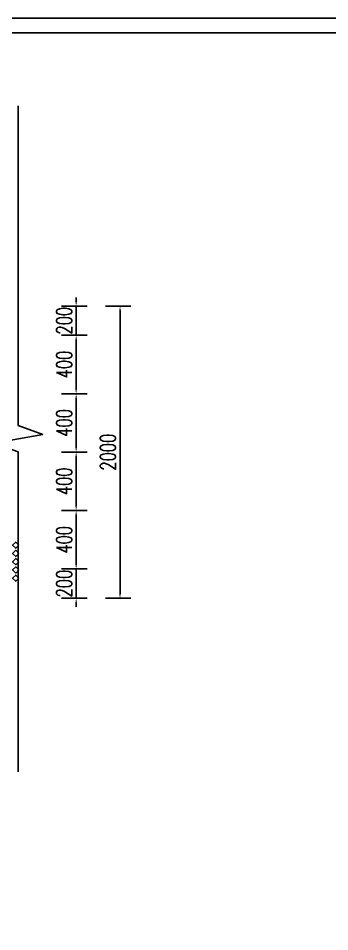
# Model space of a CAD drawing. Extents: x -31693 to 132909863, y -42052423 to 151957.
# Drawn here: x 287305 to 308635, y 89410 to 151957 of the extents above; entities that cross this region are included whole.
import ezdxf

# ---------------------------------------------------------------- set-up
doc = ezdxf.new("R2010")
doc.units = 0
doc.header["$LTSCALE"] = 1000
doc.header["$MEASUREMENT"] = 0
for name, color, linetype in [('DIM_SYMB', 3, 'Continuous'), ('W-FLOAT_BOWL浮筒', 253, 'Continuous'), ('边梁（14a槽钢', 3, 'Continuous')]:
    doc.layers.add(name, color=color, linetype=linetype)
doc.layers.add('文字及标注', color=3, linetype='Continuous', lineweight=15)
doc.styles.add('STANDARD_T3', font='simplex.shx', dxfattribs={"width": 0.7, "bigfont": 'gbcbig.shx'})
doc.dimstyles.new('W&&30', dxfattribs={"dimtxt": 105, "dimasz": 30, "dimexe": 75, "dimexo": 90, "dimgap": 30, "dimtad": 1, "dimdec": 0, "dimzin": 0, "dimdsep": 46, "dimtxsty": 'STANDARD_T3', "dimcen": 0.09, "dimclrd": 1, "dimclre": 1, "dimclrt": 7, "dimazin": 2, "dimtfac": 1, "dimtdec": 0, "dimtix": 1, "dimtmove": 2, "dimatfit": 3, "dimfxl": 0, "dimtolj": 1, "dimtzin": 0, "dimarcsym": 0})

# ---------------------------------------------------------------- blocks, each defined once
blk = doc.blocks.new('*D33')
at = {"layer": 'Defpoints', "color": 0, "transparency": 16777216}
for p in [(232924.3, 32553.8), (233621, 32553.8), (232924.3, 30553.8)]:
    blk.add_point(p, dxfattribs=at)
at = {"layer": '文字及标注', "color": 1, "lineweight": -2, "transparency": 16777216}
for p, q in [((233521, 32553.8), (233696, 32553.8)), ((233621, 30583.8), (233621, 32523.8)), ((233521, 30553.8), (233696, 30553.8))]:
    blk.add_line(p, q, dxfattribs=at)
at = {"layer": '文字及标注', "color": 1, "transparency": 16777216}
for points in [[(233616, 32523.8), (233626, 32523.8), (233621, 32553.8)], [(233616, 30583.8), (233626, 30583.8), (233621, 30553.8)]]:
    blk.add_solid(points, dxfattribs=at)
at = {"layer": '文字及标注', "color": 7, "transparency": 16777216, "insert": (233538.5, 31553.8), "char_height": 105, "attachment_point": 5, "rotation": 90, "style": 'STANDARD_T3'}
blk.add_mtext('\\A1;2000', dxfattribs=at)
blk = doc.blocks.new('*D34')
at = {"layer": 'Defpoints', "color": 0, "transparency": 16777216}
for p in [(232924.3, 30753.9), (233320.6, 30753.9), (232924.3, 30553.8)]:
    blk.add_point(p, dxfattribs=at)
at = {"layer": '文字及标注', "color": 1, "lineweight": -2, "transparency": 16777216}
for p, q in [((233320.6, 30783.9), (233320.6, 30813.9)), ((233220.6, 30753.9), (233395.6, 30753.9)), ((233320.6, 30553.8), (233320.6, 30753.9)), ((233220.6, 30553.8), (233395.6, 30553.8)), ((233320.6, 30523.8), (233320.6, 30493.8))]:
    blk.add_line(p, q, dxfattribs=at)
at = {"layer": '文字及标注', "color": 1, "transparency": 16777216}
for points in [[(233315.6, 30783.9), (233325.6, 30783.9), (233320.6, 30753.9)], [(233315.6, 30523.8), (233325.6, 30523.8), (233320.6, 30553.8)]]:
    blk.add_solid(points, dxfattribs=at)
at = {"layer": '文字及标注', "color": 7, "transparency": 16777216, "insert": (233238.1, 30653.9), "char_height": 105, "attachment_point": 5, "rotation": 90, "style": 'STANDARD_T3'}
blk.add_mtext('\\A1;200', dxfattribs=at)
blk = doc.blocks.new('*D35')
at = {"layer": 'Defpoints', "color": 0, "transparency": 16777216}
for p in [(232924.3, 31153.9), (233320.6, 31153.9), (232924.3, 30753.9)]:
    blk.add_point(p, dxfattribs=at)
at = {"layer": '文字及标注', "color": 1, "lineweight": -2, "transparency": 16777216}
for p, q in [((233220.6, 31153.9), (233395.6, 31153.9)), ((233320.6, 30783.9), (233320.6, 31123.9)), ((233220.6, 30753.9), (233395.6, 30753.9))]:
    blk.add_line(p, q, dxfattribs=at)
at = {"layer": '文字及标注', "color": 1, "transparency": 16777216}
for points in [[(233315.6, 31123.9), (233325.6, 31123.9), (233320.6, 31153.9)], [(233315.6, 30783.9), (233325.6, 30783.9), (233320.6, 30753.9)]]:
    blk.add_solid(points, dxfattribs=at)
at = {"layer": '文字及标注', "color": 7, "transparency": 16777216, "insert": (233238.1, 30953.9), "char_height": 105, "attachment_point": 5, "rotation": 90, "style": 'STANDARD_T3'}
blk.add_mtext('\\A1;400', dxfattribs=at)
blk = doc.blocks.new('*D36')
at = {"layer": 'Defpoints', "color": 0, "transparency": 16777216}
for p in [(232924.3, 31553.9), (233320.6, 31553.9), (232924.3, 31153.9)]:
    blk.add_point(p, dxfattribs=at)
at = {"layer": '文字及标注', "color": 1, "lineweight": -2, "transparency": 16777216}
for p, q in [((233220.6, 31553.9), (233395.6, 31553.9)), ((233320.6, 31183.9), (233320.6, 31523.9)), ((233220.6, 31153.9), (233395.6, 31153.9))]:
    blk.add_line(p, q, dxfattribs=at)
at = {"layer": '文字及标注', "color": 1, "transparency": 16777216}
for points in [[(233315.6, 31523.9), (233325.6, 31523.9), (233320.6, 31553.9)], [(233315.6, 31183.9), (233325.6, 31183.9), (233320.6, 31153.9)]]:
    blk.add_solid(points, dxfattribs=at)
at = {"layer": '文字及标注', "color": 7, "transparency": 16777216, "insert": (233238.1, 31353.9), "char_height": 105, "attachment_point": 5, "rotation": 90, "style": 'STANDARD_T3'}
blk.add_mtext('\\A1;400', dxfattribs=at)
blk = doc.blocks.new('*D37')
at = {"layer": 'Defpoints', "color": 0, "transparency": 16777216}
for p in [(232924.3, 31953.9), (233320.6, 31953.9), (232924.3, 31553.9)]:
    blk.add_point(p, dxfattribs=at)
at = {"layer": '文字及标注', "color": 1, "lineweight": -2, "transparency": 16777216}
for p, q in [((233220.6, 31953.9), (233395.6, 31953.9)), ((233320.6, 31583.9), (233320.6, 31923.9)), ((233220.6, 31553.9), (233395.6, 31553.9))]:
    blk.add_line(p, q, dxfattribs=at)
at = {"layer": '文字及标注', "color": 1, "transparency": 16777216}
for points in [[(233315.6, 31923.9), (233325.6, 31923.9), (233320.6, 31953.9)], [(233315.6, 31583.9), (233325.6, 31583.9), (233320.6, 31553.9)]]:
    blk.add_solid(points, dxfattribs=at)
at = {"layer": '文字及标注', "color": 7, "transparency": 16777216, "insert": (233238.1, 31753.9), "char_height": 105, "attachment_point": 5, "rotation": 90, "style": 'STANDARD_T3'}
blk.add_mtext('\\A1;400', dxfattribs=at)
blk = doc.blocks.new('*D38')
at = {"layer": 'Defpoints', "color": 0, "transparency": 16777216}
for p in [(232924.3, 32353.9), (233320.6, 32353.9), (232924.3, 31953.9)]:
    blk.add_point(p, dxfattribs=at)
at = {"layer": '文字及标注', "color": 1, "lineweight": -2, "transparency": 16777216}
for p, q in [((233220.6, 32353.9), (233395.6, 32353.9)), ((233320.6, 31983.9), (233320.6, 32323.9)), ((233220.6, 31953.9), (233395.6, 31953.9))]:
    blk.add_line(p, q, dxfattribs=at)
at = {"layer": '文字及标注', "color": 1, "transparency": 16777216}
for points in [[(233315.6, 32323.9), (233325.6, 32323.9), (233320.6, 32353.9)], [(233315.6, 31983.9), (233325.6, 31983.9), (233320.6, 31953.9)]]:
    blk.add_solid(points, dxfattribs=at)
at = {"layer": '文字及标注', "color": 7, "transparency": 16777216, "insert": (233238.1, 32153.9), "char_height": 105, "attachment_point": 5, "rotation": 90, "style": 'STANDARD_T3'}
blk.add_mtext('\\A1;400', dxfattribs=at)
blk = doc.blocks.new('*D39')
at = {"layer": 'Defpoints', "color": 0, "transparency": 16777216}
for p in [(232924.3, 32553.8), (233320.6, 32553.8), (232924.3, 32353.9)]:
    blk.add_point(p, dxfattribs=at)
at = {"layer": '文字及标注', "color": 1, "lineweight": -2, "transparency": 16777216}
for p, q in [((233320.6, 32583.8), (233320.6, 32613.8)), ((233220.6, 32553.8), (233395.6, 32553.8)), ((233320.6, 32353.9), (233320.6, 32553.8)), ((233220.6, 32353.9), (233395.6, 32353.9)), ((233320.6, 32323.9), (233320.6, 32293.9))]:
    blk.add_line(p, q, dxfattribs=at)
at = {"layer": '文字及标注', "color": 1, "transparency": 16777216}
for points in [[(233315.6, 32583.8), (233325.6, 32583.8), (233320.6, 32553.8)], [(233315.6, 32323.9), (233325.6, 32323.9), (233320.6, 32353.9)]]:
    blk.add_solid(points, dxfattribs=at)
at = {"layer": '文字及标注', "color": 7, "transparency": 16777216, "insert": (233238.1, 32453.9), "char_height": 105, "attachment_point": 5, "rotation": 90, "style": 'STANDARD_T3'}
blk.add_mtext('\\A1;200', dxfattribs=at)
blk = doc.blocks.new('ADad')
at = {"layer": 'DIM_SYMB', "color": 3}
blk.add_lwpolyline([(232924.3, 33926), (232924.3, 31735.6), (233092.3, 31674.5), (232756.3, 31615.2), (232924.3, 31555.6), (232924.3, 29365.2)], dxfattribs=at)
at = {"layer": 'W-FLOAT_BOWL浮筒'}
for points in [[(232928.3, 30917.1), (232907, 30938.3), (232885.8, 30917.1), (232907, 30895.9)], [(232928.3, 30860.5), (232907, 30881.7), (232885.8, 30860.5), (232907, 30839.3)], [(232928.3, 30804), (232907, 30825.2), (232885.8, 30804), (232907, 30782.7)], [(232928.3, 30747.4), (232907, 30768.6), (232885.8, 30747.4), (232907, 30726.2)], [(232928.3, 30690.8), (232907, 30712), (232885.8, 30690.8), (232907, 30669.6)]]:
    blk.add_lwpolyline(points, close=True, dxfattribs=at)
at = {"layer": '文字及标注', "color": 8}
for base, p1, p2, picture, middle in [((233320.6, 32553.8), (232924.3, 32353.9), (232924.3, 32553.8), '*D39', (233238.1, 32453.9)), ((233621, 32553.8), (232924.3, 30553.8), (232924.3, 32553.8), '*D33', (233538.5, 31553.8)), ((233320.6, 32353.9), (232924.3, 31953.9), (232924.3, 32353.9), '*D38', (233238.1, 32153.9)), ((233320.6, 31953.9), (232924.3, 31553.9), (232924.3, 31953.9), '*D37', (233238.1, 31753.9)), ((233320.6, 31553.9), (232924.3, 31153.9), (232924.3, 31553.9), '*D36', (233238.1, 31353.9)), ((233320.6, 31153.9), (232924.3, 30753.9), (232924.3, 31153.9), '*D35', (233238.1, 30953.9)), ((233320.6, 30753.9), (232924.3, 30553.8), (232924.3, 30753.9), '*D34', (233238.1, 30653.9))]:
    dim = blk.add_linear_dim(base=base, p1=p1, p2=p2, angle=90, dimstyle='W&&30', override={"dimfxlon": 1}, dxfattribs=at)
    dim.commit()
    dim.dimension.update_dxf_attribs({"geometry": picture, "text_midpoint": middle})

msp = doc.modelspace()

# ---------------------------------------------------------------- linework, layer by layer
at = {"layer": '边梁（14a槽钢'}
for points in [[(-31693, 151957), (409283, 151957), (409283, -98233), (-31693, -98233)], [(-30693, 150957), (408283, 150957), (408283, -97233), (-30693, -97233)]]:
    msp.add_lwpolyline(points, close=True, dxfattribs=at)

# ---------------------------------------------------------------- block references
at = {"layer": '边梁（14a槽钢', "xscale": 10, "yscale": 10, "zscale": 10}
msp.add_blockref('ADad', (-2041938, -193292), dxfattribs=at)

doc.saveas('drawing.dxf')
